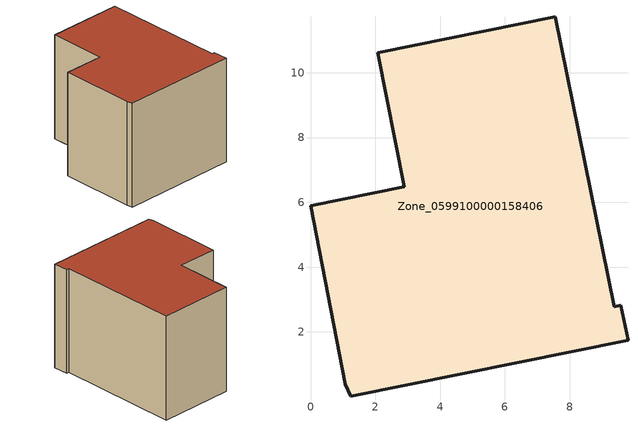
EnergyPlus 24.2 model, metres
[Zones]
Zone_0599100000158406
 floor ground (C_G): 9.8,1.74 1.24,0.02 1.07,0.38 0,5.9 2.89,6.48 2.07,10.62 7.56,11.72 9.37,2.78 9.58,2.82 z0
 wall outside (C_F): 9.8,1.74 9.58,2.82 9.37,2.78 7.56,11.72 2.07,10.62 2.89,6.48 0,5.9 1.07,0.38 1.24,0.02 9.8,1.74 z0:7.83
 roof outside (C_R): 1.24,0.02 9.8,1.74 9.58,2.82 9.37,2.78 7.56,11.72 2.07,10.62 2.89,6.48 0,5.9 1.07,0.38 z7.83
[BUILDING]
Pand.0599100000158406: North Axis=0; Terrain=City; Loads Convergence Tolerance Value=0.04; Temperature Convergence Tolerance Value=0.4; Solar Distribution=FullExterior; Maximum Number of Warmup Days=25; Minimum Number of Warmup Days=1
[Site:Location]
Rotterdam.The.Hague.AP_ZH_NLD Design_Conditions: Latitude=51.96; Longitude=4.45; Time Zone=1; Elevation=-4.5
[SITE:GROUNDTEMPERATURE:BUILDINGSURFACE]
18, 18, 18, 18, 18, 18, 18, 18, 18, 18, 18, 18
[MATERIAL] Thermal Absorptance=0.9; Solar Absorptance=0.7; Visible Absorptance=0.7
Name | Roughness | Thickness | Conductivity | Density | Specific Heat
G.TC.1975-1991 | MediumSmooth | 0.15 | 0.288461 | 540 | 1210
F.TC.1975-1991 | Rough | 0.3 | 0.230769 | 1920 | 840
R.TC.1975-1991 | MediumRough | 0.2 | 0.153846 | 1500 | 1000
[CONSTRUCTION]
C_G: G.TC.1975-1991
C_F: F.TC.1975-1991
C_R: R.TC.1975-1991
[ZONE]
Zone_0599100000158406: Type=1; Multiplier=1; Ceiling Height=Autocalculate; Volume=Autocalculate; Floor Area=autocalculate; Part of Total Floor Area=Yes
[ZONEINFILTRATION:DESIGNFLOWRATE]
Infil_Zone_0599100000158406: Zone or ZoneList or Space or SpaceList=Zone_0599100000158406; Schedule=AlwaysOn; Design Flow Rate Calculation Method=Flow/Area; Flow Rate per Floor Area=0.003; Constant Term Coefficient=1; Temperature Term Coefficient=0; Velocity Term Coefficient=0; Velocity Squared Term Coefficient=0
[HVACTEMPLATE:ZONE:IDEALLOADSAIRSYSTEM]
Zone_0599100000158406: Maximum Heating Supply Air Temperature=50; Minimum Cooling Supply Air Temperature=13; Maximum Heating Supply Air Humidity Ratio=0.0156; Minimum Cooling Supply Air Humidity Ratio=0.0077; Heating Limit=NoLimit; Cooling Limit=NoLimit; Dehumidification Control Type=ConstantSensibleHeatRatio; Cooling Sensible Heat Ratio=0.7; Dehumidification Setpoint=60; Humidification Control Type=None; Humidification Setpoint=30; Outdoor Air Method=None; Outdoor Air Flow Rate per Person=0.00944; Outdoor Air Flow Rate per Zone Floor Area=0; Outdoor Air Flow Rate per Zone=0; Demand Controlled Ventilation Type=None; Outdoor Air Economizer Type=NoEconomizer; Heat Recovery Type=None; Sensible Heat Recovery Effectiveness=0.7; Latent Heat Recovery Effectiveness=0.65
[ZONECONTROL:THERMOSTAT]
ThermostatControl_Zone_0599100000158406: Zone or ZoneList=Zone_0599100000158406; Control Type Schedule=DualSetpointControlType; Control 1=Thermostat_Zone_0599100000158406; Temperature Difference Between Cutout And Setpoint=0
[THERMOSTATSETPOINT:DUALSETPOINT]
Thermostat_Zone_0599100000158406: Heating Setpoint Temperature Schedule=HeatingSetpoint_Zone_0599100000158406; Cooling Setpoint Temperature Schedule=CoolingSetpoint_Zone_0599100000158406
[SCHEDULE:COMPACT]
HeatingSetpoint_Zone_0599100000158406: Through: 12/31, For: AllDays, Until: 24:00, 21
CoolingSetpoint_Zone_0599100000158406: Through: 12/31, For: AllDays, Until: 24:00, 24
DualSetpointControlType: Through: 12/31, For: AllDays, Until: 24:00, 4
AlwaysOn: Through: 12/31, For: AllDays, Until: 24:00, 1
